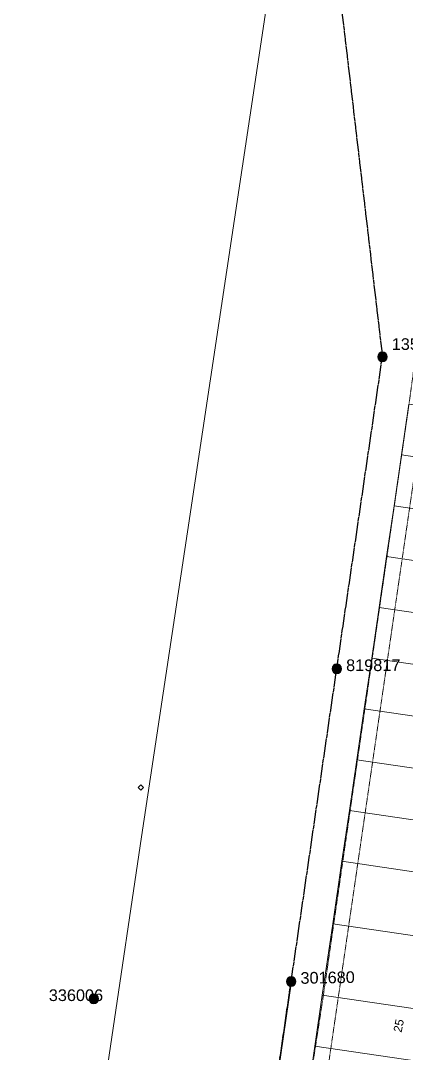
# Model space of a CAD drawing. Header units: metres. Extents: x 307635 to 308805, y 6256169 to 6257356.
# Drawn here: x 308104.5 to 308187.3, y 6256919.1 to 6257140.7 of the extents above; entities that cross this region are included whole.
import ezdxf
from ezdxf.enums import TextEntityAlignment as Align

# ---------------------------------------------------------------- set-up
doc = ezdxf.new("R2010")
doc.units = ezdxf.units.M
for name, pattern in [('Cable Exist OH', [1, 1, 0]), ('DASHED', [19.05, 12.7, -6.35]), ('HIDDEN2', [0.1875, 0.125, -0.0625]), ('PHANTOMX2', [6.6, 3, -0.75, 0.2, -0.75, 0.2, -0.75, 0.2, -0.75])]:
    doc.linetypes.add(name, pattern=pattern)
doc.layers.get('0').update_dxf_attribs({"color": 6})
for name, color, linetype, lineweight in [('Cadastre Land Parcels_SP_EXT', 118, 'Continuous', 15), ('Cadastre Other Property_SP_EXT', 138, 'DASHED', 15), ('Mains_TR_EXT', 211, 'Continuous', 25), ('Services_SP_EXT', 42, 'PHANTOMX2', 20)]:
    doc.layers.add(name, color=color, linetype=linetype, lineweight=lineweight)
doc.layers.add('OH_Details_SP_MISC', color=7, linetype='Continuous')
doc.layers.add('SupportsOH_SP_TR_HV_LV_SL_EXT', color=7, linetype='Continuous')
doc.styles.add('POLE_LABEL', font='arial.ttf', dxfattribs={"height": 2})
doc.styles.get("Standard").update_dxf_attribs({"font": 'arial.ttf'})

# ---------------------------------------------------------------- blocks, each defined once
blk = doc.blocks.new('CCP_EXT')
at = {"flags": 9}
for tag, p in [('STATE', (0, -1.8)), ('NOTES', (0, -2))]:
    blk.add_attdef(tag, text='', height=0.2, dxfattribs=at).set_placement(p, align=Align.MIDDLE_LEFT)
blk.add_wipeout([(0, 0.57), (0.57, 0), (0, -0.57), (-0.57, 0)])
blk.add_lwpolyline([(-0.57, 0), (0, 0.57), (0.57, 0), (0, -0.57), (-0.57, 0)])
at = {"flags": 1}
blk.add_attdef('Z', (0, 0), '', height=0.2, dxfattribs=at)
at = {"flags": 9}
for tag, p in [('CCP_TYPE', (0, 0)), ('CONSTRUCTED_VOLTAGE', (0, -0.2)), ('OPERATING_VOLTAGE', (0, -0.6)), ('ORIENTATION', (0, -0.8)), ('OWNED_BY', (0, -1)), ('NO_PHASES', (0, -0.4)), ('USAGE', (0, -1.2)), ('LEGEND', (0, -1.4)), ('LIFE_SUPPORT', (0, -1.6))]:
    blk.add_attdef(tag, text='', height=0.2, dxfattribs=at).set_placement(p, align=Align.MIDDLE_LEFT)
blk = doc.blocks.new('POLE_EXT')
blk.add_hatch(color=256).paths.add_polyline_path([(-1, 0, 1), (1, 0, 1)])
blk.add_lwpolyline([(-1, 0, 1), (1, 0, 1)], format="xyb", close=True)
at = {"flags": 8}
blk.add_attdef('pNumber', text='', height=2, dxfattribs=at).set_placement((2.5, 2.5), align=Align.MIDDLE_CENTER)
at = {"style": 'POLE_LABEL', "flags": 9}
for tag, p in [('STRUCTURE_PLANT_NUMBER', (1.35, 0.03)), ('STREET_CODE', (1.35, -0.2))]:
    blk.add_attdef(tag, text='', height=0.2, dxfattribs=at).set_placement(p, align=Align.MIDDLE_LEFT)
at = {"flags": 9}
for tag, p in [('OWNED_BY', (1.35, -0.4)), ('SPECIAL_USE', (1.35, -0.8)), ('STATE', (1.35, -1)), ('cLV', (1.35, -1.4)), ('hDepth', (1.35, -1.6)), ('hDia', (1.35, -1.8)), ('cHV', (1.35, -2)), ('PARENT', (1.35, -0.6)), ('USAGE', (1.35, -1.2)), ('LBRACKET', (1.35, -2.2)), ('cLinedev', (1.35, -3.4)), ('pExisting', (1.35, -3.8)), ('pFooting', (1.35, -4.4)), ('LExisting', (1.35, -2.4)), ('LANTNUMBER', (1.35, -2.6)), ('LOther', (1.35, -2.8)), ('LRemove', (1.35, -3)), ('LEGEND', (1.35, -3.2)), ('LOCATION', (1.35, -3.6)), ('PFNUMBER', (1.35, -4)), ('NEWPFNUMBER', (1.35, -4.2)), ('pNew', (1.35, -4.6)), ('pRelocate', (1.35, -5)), ('pRemove', (1.35, -5.2)), ('pReplace', (1.35, -5.4)), ('pStay', (1.35, -5.6)), ('pType', (1.35, -5.8)), ('cspan', (1.35, -6)), ('STREETNAME', (1.35, -6.2)), ('SUBURB', (1.35, -6.4)), ('NOTES', (1.35, -6.6)), ('OPERATED_BY', (1.36, -7.01)), ('MAINTAINED_BY', (1.36, -6.81))]:
    blk.add_attdef(tag, text='', height=0.2, dxfattribs=at).set_placement(p, align=Align.MIDDLE_LEFT)
at = {"flags": 1}
blk.add_attdef('Z', (1.35, -7.33), '', height=0.2, dxfattribs=at)

msp = doc.modelspace()

# ---------------------------------------------------------------- linework, layer by layer
at = {"layer": 'Cadastre Land Parcels_SP_EXT', "linetype": 'Continuous'}
for points in [[(308117.13, 6256875.81), (308130.46, 6256965.6), (308140.29, 6257030.99), (308165.39, 6257198.03), (308021.25, 6257184), (307945.08, 6257146.85), (307773.55, 6257047.23), (307782.47, 6257022.5), (307811.93, 6256940.81), (307837.45, 6256870.02), (307885.03, 6256738.09), (307893.26, 6256715.26), (308022.91, 6256696.22), (308040.26, 6256815.69), (308106.78, 6256806.05), (308117.13, 6256875.81)], [(308223.43, 6257053.18), (308187.83, 6257058.41), (308186.23, 6257047.51), (308221.83, 6257042.28), (308223.43, 6257053.18)], [(308221.83, 6257042.28), (308186.23, 6257047.51), (308184.63, 6257036.62), (308220.24, 6257031.39), (308221.83, 6257042.28)], [(308220.24, 6257031.39), (308184.63, 6257036.62), (308183.03, 6257025.72), (308218.64, 6257020.49), (308220.24, 6257031.39)], [(308218.64, 6257020.49), (308183.03, 6257025.72), (308181.44, 6257014.82), (308217.04, 6257009.59), (308218.64, 6257020.49)], [(308217.04, 6257009.59), (308181.44, 6257014.82), (308179.84, 6257003.93), (308215.45, 6256998.69), (308217.04, 6257009.59)], [(308215.45, 6256998.69), (308179.84, 6257003.93), (308178.24, 6256993.03), (308213.85, 6256987.8), (308215.45, 6256998.69)], [(308213.85, 6256987.8), (308178.24, 6256993.03), (308176.64, 6256982.13), (308212.25, 6256976.9), (308213.85, 6256987.8)], [(308212.25, 6256976.9), (308176.64, 6256982.13), (308175.05, 6256971.23), (308210.65, 6256966), (308212.25, 6256976.9)], [(308210.65, 6256966), (308175.05, 6256971.23), (308173.45, 6256960.34), (308209.06, 6256955.1), (308210.65, 6256966)], [(308208.72, 6256952.82), (308209.06, 6256955.1), (308173.45, 6256960.34), (308171.49, 6256946.96), (308207.1, 6256941.73), (308208.72, 6256952.82)], [(308205.32, 6256929.63), (308207.1, 6256941.73), (308171.49, 6256946.96), (308169.24, 6256931.61), (308204.85, 6256926.38), (308205.32, 6256929.63)], [(308204.85, 6256926.38), (308169.24, 6256931.61), (308167.64, 6256920.71), (308203.25, 6256915.48), (308204.85, 6256926.38)], [(308203.25, 6256915.48), (308167.64, 6256920.71), (308166.04, 6256909.81), (308201.65, 6256904.58), (308203.25, 6256915.48)]]:
    msp.add_lwpolyline(points, close=True, dxfattribs=at)
at = {"layer": 'Cadastre Other Property_SP_EXT', "linetype": 'HIDDEN2'}
msp.add_lwpolyline([(308189.58, 6257071.28), (308187.87, 6257058.53), (308169.46, 6256931.49), (308159.49, 6256866.98), (308162.69, 6256862.68), (308193.02, 6257070.77), (308189.58, 6257071.28)], close=True, dxfattribs=at)
at = {"layer": 'Mains_TR_EXT', "linetype": 'Cable Exist OH'}
for points in [[(308168.02, 6257188.83), (308182.14, 6257068.55)], [(308162.56, 6256934.56), (308172.35, 6257001.65), (308182.14, 6257068.55)], [(308144.32, 6256809.24), (308162.56, 6256934.56)]]:
    msp.add_lwpolyline(points, dxfattribs=at)
at = {"layer": 'OH_Details_SP_MISC', "color": 7, "linetype": 'Continuous', "flags": 128}
msp.add_lwpolyline([(308162.56, 6256934.56), (308144.32, 6256809.24), (308121.34, 6256653.51)], dxfattribs=at)

# ---------------------------------------------------------------- block references
at = {"layer": 'SupportsOH_SP_TR_HV_LV_SL_EXT'}
ref = msp.add_blockref('POLE_EXT', (308182.14, 6257068.55), dxfattribs=at)
ref.add_attrib('ASSET_NUM', '1359', dxfattribs={"layer": '0', "height": 2.5, "rotation": 359.9049, "style": 'POLE_LABEL'}).set_placement((308184.14, 6257069.3), align=Align.BOTTOM_LEFT)
ref = msp.add_blockref('POLE_EXT', (308172.35, 6257001.65), dxfattribs=at)
ref.add_attrib('ASSET_NUM', '819817', dxfattribs={"layer": '0', "height": 2.5, "style": 'POLE_LABEL'}).set_placement((308174.35, 6257002.4), align=Align.MIDDLE_LEFT)
ref = msp.add_blockref('POLE_EXT', (308162.56, 6256934.56), dxfattribs=at)
ref.add_attrib('ASSET_NUM', '301680', dxfattribs={"layer": '0', "height": 2.5, "rotation": 1, "style": 'POLE_LABEL'}).set_placement((308164.56, 6256935.31), align=Align.MIDDLE_LEFT)
ref = msp.add_blockref('POLE_EXT', (308120.2, 6256930.87), dxfattribs=at)
ref.add_attrib('ASSET_NUM', '336006', dxfattribs={"layer": '0', "height": 2.5, "style": 'POLE_LABEL'}).set_placement((308122.2, 6256931.62), align=Align.MIDDLE_RIGHT)

# ---------------------------------------------------------------- texts
at = {"layer": 'Cadastre Land Parcels_SP_EXT'}
msp.add_text('25', height=1.8, rotation=78.6749, dxfattribs=at).set_placement((308186.24, 6256923.54))

# ---------------------------------------------------------------- next in the draw order: block references
at = {"layer": 'Services_SP_EXT', "rotation": 90.0000000000002}
msp.add_blockref('CCP_EXT', (308130.3, 6256976.2), dxfattribs=at)

doc.saveas('drawing.dxf')
